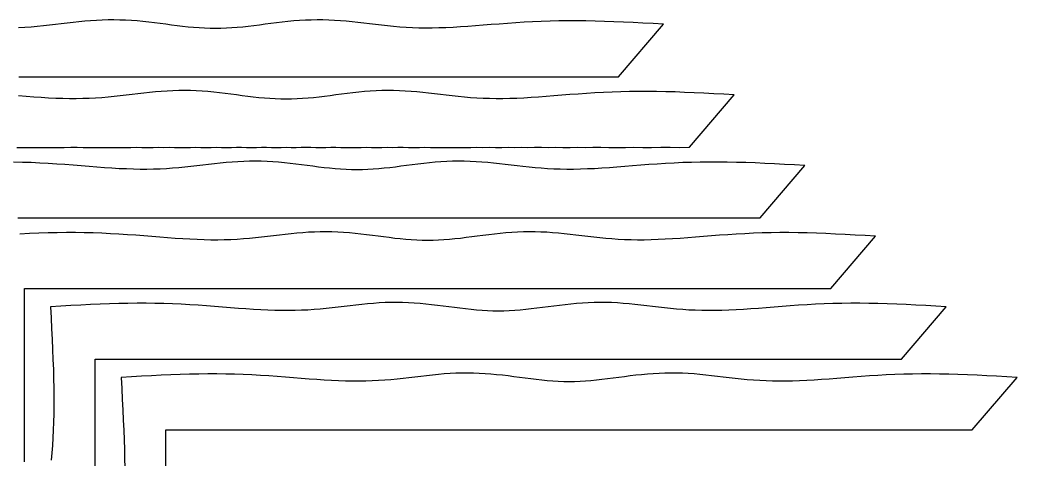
# Model space of a CAD drawing. Header units: metres. Extents: x 28 to 1492, y 12 to 1238.
# Drawn here: x 527.1 to 950, y 901.3 to 1087.8 of the extents above; entities that cross this region are included whole.
import ezdxf

# ---------------------------------------------------------------- set-up
doc = ezdxf.new("R2010")
doc.units = ezdxf.units.M

msp = doc.modelspace()

# ---------------------------------------------------------------- linework, layer by layer
for points in [[(800, 1086), (795.61, 1086.22), (791.33, 1086.45), (787.13, 1086.67), (783.01, 1086.87), (778.95, 1087.05), (774.95, 1087.2), (771.01, 1087.32), (767.11, 1087.41), (763.25, 1087.45), (759.43, 1087.45), (755.65, 1087.4), (751.91, 1087.31), (748.2, 1087.18), (744.54, 1087.02), (740.92, 1086.82), (737.35, 1086.59), (733.83, 1086.34), (730.36, 1086.07), (726.95, 1085.8), (723.59, 1085.53), (720.3, 1085.27), (717.07, 1085.03), (713.91, 1084.81), (710.81, 1084.63), (707.77, 1084.49), (704.8, 1084.38), (701.9, 1084.33), (699.05, 1084.32), (696.26, 1084.37), (693.52, 1084.46), (690.83, 1084.6), (688.18, 1084.78), (685.57, 1085), (682.99, 1085.25), (680.44, 1085.53), (677.92, 1085.82), (675.4, 1086.12), (672.91, 1086.42), (670.42, 1086.71), (667.94, 1086.98), (665.46, 1087.23), (662.98, 1087.43), (660.51, 1087.6), (658.03, 1087.72), (655.55, 1087.79), (653.08, 1087.81), (650.6, 1087.77), (648.13, 1087.68), (645.66, 1087.54), (643.2, 1087.35), (640.75, 1087.12), (638.31, 1086.86), (635.88, 1086.57), (633.46, 1086.27), (631.06, 1085.95), (628.67, 1085.63), (626.3, 1085.33), (623.94, 1085.04), (621.59, 1084.78), (619.26, 1084.56), (616.93, 1084.38), (614.62, 1084.24), (612.3, 1084.16), (610, 1084.14), (607.7, 1084.16), (605.38, 1084.24), (603.07, 1084.38), (600.74, 1084.56), (598.41, 1084.78), (596.06, 1085.04), (593.7, 1085.33), (591.33, 1085.63), (588.94, 1085.95), (586.54, 1086.27), (584.12, 1086.57), (581.69, 1086.86), (579.25, 1087.12), (576.8, 1087.35), (574.34, 1087.54), (571.87, 1087.68), (569.4, 1087.77), (566.92, 1087.81), (564.45, 1087.79), (561.97, 1087.72), (559.49, 1087.6), (557.02, 1087.43), (554.54, 1087.23), (552.06, 1086.98), (549.58, 1086.71), (547.09, 1086.42), (544.6, 1086.12), (542.08, 1085.82), (539.56, 1085.53), (537.01, 1085.25), (534.43, 1085), (531.82, 1084.78), (529.17, 1084.6), (526.48, 1084.46)], [(526.54, 1063.69), (529.13, 1063.69), (531.68, 1063.69), (534.21, 1063.69), (536.7, 1063.69), (539.17, 1063.69), (541.62, 1063.69), (544.04, 1063.69), (546.44, 1063.7), (548.82, 1063.69), (551.18, 1063.69), (553.51, 1063.69), (555.83, 1063.7), (558.13, 1063.69), (560.42, 1063.7), (562.68, 1063.69), (564.93, 1063.69), (567.17, 1063.69), (569.4, 1063.69), (571.61, 1063.7), (573.8, 1063.69), (575.99, 1063.69), (578.17, 1063.69), (580.33, 1063.7), (582.49, 1063.69), (584.64, 1063.69), (586.78, 1063.69), (588.91, 1063.7), (591.04, 1063.7), (593.16, 1063.69), (595.28, 1063.69), (597.39, 1063.69), (599.5, 1063.7), (601.6, 1063.7), (603.71, 1063.69), (605.81, 1063.69), (607.91, 1063.69), (610, 1063.7), (612.09, 1063.69), (614.19, 1063.69), (616.29, 1063.7), (618.4, 1063.7), (620.5, 1063.7), (622.61, 1063.69), (624.72, 1063.69), (626.84, 1063.69), (628.96, 1063.7), (631.09, 1063.7), (633.22, 1063.69), (635.36, 1063.69), (637.51, 1063.69), (639.67, 1063.69), (641.83, 1063.69), (644.01, 1063.7), (646.2, 1063.69), (648.39, 1063.69), (650.6, 1063.69), (652.83, 1063.7), (655.07, 1063.69), (657.32, 1063.7), (659.58, 1063.7), (661.87, 1063.69), (664.17, 1063.69), (666.49, 1063.69), (668.82, 1063.7), (671.18, 1063.69), (673.56, 1063.69), (675.96, 1063.69), (678.38, 1063.69), (680.83, 1063.69), (683.3, 1063.69), (685.79, 1063.69), (688.32, 1063.69), (690.87, 1063.7), (693.46, 1063.69), (696.07, 1063.7), (698.72, 1063.69), (701.4, 1063.69), (704.11, 1063.7), (706.87, 1063.69), (709.66, 1063.7), (712.49, 1063.69), (715.36, 1063.7), (718.28, 1063.7), (721.24, 1063.69), (724.25, 1063.7), (727.31, 1063.69), (730.43, 1063.69), (733.59, 1063.7), (736.82, 1063.69), (740.1, 1063.7), (743.44, 1063.7), (746.85, 1063.69), (750.33, 1063.69), (753.88, 1063.69), (757.5, 1063.7), (761.2, 1063.69), (764.98, 1063.69), (768.85, 1063.7), (772.8, 1063.7), (776.85, 1063.69), (781, 1063.7), (800, 1086)], [(830, 1056), (825.61, 1056.22), (821.33, 1056.45), (817.13, 1056.67), (813.01, 1056.87), (808.95, 1057.05), (804.95, 1057.2), (801.01, 1057.32), (797.11, 1057.41), (793.25, 1057.45), (789.43, 1057.45), (785.65, 1057.4), (781.91, 1057.31), (778.2, 1057.18), (774.54, 1057.02), (770.92, 1056.82), (767.35, 1056.59), (763.83, 1056.34), (760.36, 1056.07), (756.95, 1055.8), (753.59, 1055.53), (750.3, 1055.27), (747.07, 1055.03), (743.91, 1054.81), (740.81, 1054.63), (737.77, 1054.49), (734.8, 1054.38), (731.9, 1054.33), (729.05, 1054.32), (726.26, 1054.37), (723.52, 1054.46), (720.83, 1054.6), (718.18, 1054.78), (715.57, 1055), (712.99, 1055.25), (710.44, 1055.53), (707.92, 1055.82), (705.4, 1056.12), (702.91, 1056.42), (700.42, 1056.71), (697.94, 1056.98), (695.46, 1057.23), (692.98, 1057.43), (690.51, 1057.6), (688.03, 1057.72), (685.55, 1057.79), (683.08, 1057.81), (680.6, 1057.77), (678.13, 1057.68), (675.66, 1057.54), (673.2, 1057.35), (670.75, 1057.12), (668.31, 1056.86), (665.88, 1056.57), (663.46, 1056.27), (661.06, 1055.95), (658.67, 1055.63), (656.3, 1055.33), (653.94, 1055.04), (651.59, 1054.78), (649.26, 1054.56), (646.93, 1054.38), (644.62, 1054.24), (642.3, 1054.16), (640, 1054.14), (637.7, 1054.16), (635.38, 1054.24), (633.07, 1054.38), (630.74, 1054.56), (628.41, 1054.78), (626.06, 1055.04), (623.7, 1055.33), (621.33, 1055.63), (618.94, 1055.95), (616.54, 1056.27), (614.12, 1056.57), (611.69, 1056.86), (609.25, 1057.12), (606.8, 1057.35), (604.34, 1057.54), (601.87, 1057.68), (599.4, 1057.77), (596.92, 1057.81), (594.45, 1057.79), (591.97, 1057.72), (589.49, 1057.6), (587.02, 1057.43), (584.54, 1057.23), (582.06, 1056.98), (579.58, 1056.71), (577.09, 1056.42), (574.6, 1056.12), (572.08, 1055.82), (569.56, 1055.53), (567.01, 1055.25), (564.43, 1055), (561.82, 1054.78), (559.17, 1054.6), (556.48, 1054.46), (553.74, 1054.37), (550.95, 1054.32), (548.1, 1054.33), (545.2, 1054.38), (542.23, 1054.49), (539.19, 1054.63), (536.09, 1054.81), (532.93, 1055.03), (529.7, 1055.27), (526.41, 1055.53)], [(525.75, 1033.69), (528.76, 1033.69), (531.72, 1033.69), (534.64, 1033.69), (537.51, 1033.69), (540.34, 1033.69), (543.13, 1033.69), (545.89, 1033.69), (548.6, 1033.7), (551.28, 1033.7), (553.93, 1033.69), (556.54, 1033.69), (559.13, 1033.69), (561.68, 1033.69), (564.21, 1033.69), (566.7, 1033.69), (569.17, 1033.69), (571.62, 1033.69), (574.04, 1033.69), (576.44, 1033.7), (578.82, 1033.69), (581.18, 1033.69), (583.51, 1033.69), (585.83, 1033.7), (588.13, 1033.69), (590.42, 1033.7), (592.68, 1033.69), (594.93, 1033.69), (597.17, 1033.69), (599.4, 1033.69), (601.61, 1033.7), (603.8, 1033.69), (605.99, 1033.69), (608.17, 1033.69), (610.33, 1033.7), (612.49, 1033.69), (614.64, 1033.69), (616.78, 1033.69), (618.91, 1033.7), (621.04, 1033.7), (623.16, 1033.69), (625.28, 1033.69), (627.39, 1033.69), (629.5, 1033.7), (631.6, 1033.7), (633.71, 1033.69), (635.81, 1033.69), (637.91, 1033.69), (640, 1033.7), (642.09, 1033.69), (644.19, 1033.69), (646.29, 1033.7), (648.4, 1033.7), (650.5, 1033.7), (652.61, 1033.69), (654.72, 1033.69), (656.84, 1033.69), (658.96, 1033.7), (661.09, 1033.7), (663.22, 1033.69), (665.36, 1033.69), (667.51, 1033.69), (669.67, 1033.69), (671.83, 1033.69), (674.01, 1033.7), (676.2, 1033.69), (678.39, 1033.69), (680.6, 1033.69), (682.83, 1033.7), (685.07, 1033.69), (687.32, 1033.7), (689.58, 1033.7), (691.87, 1033.69), (694.17, 1033.69), (696.49, 1033.69), (698.82, 1033.7), (701.18, 1033.69), (703.56, 1033.69), (705.96, 1033.69), (708.38, 1033.69), (710.83, 1033.69), (713.3, 1033.69), (715.79, 1033.69), (718.32, 1033.69), (720.87, 1033.7), (723.46, 1033.69), (726.07, 1033.7), (728.72, 1033.69), (731.4, 1033.69), (734.11, 1033.7), (736.87, 1033.69), (739.66, 1033.7), (742.49, 1033.69), (745.36, 1033.7), (748.28, 1033.7), (751.24, 1033.69), (754.25, 1033.7), (757.31, 1033.69), (760.43, 1033.69), (763.59, 1033.7), (766.82, 1033.69), (770.1, 1033.7), (773.44, 1033.7), (776.85, 1033.69), (780.33, 1033.69), (783.88, 1033.69), (787.5, 1033.7), (791.2, 1033.69), (794.98, 1033.69), (798.85, 1033.7), (802.8, 1033.7), (806.85, 1033.69), (811, 1033.7), (830, 1056)], [(860, 1026), (855.61, 1026.22), (851.33, 1026.45), (847.13, 1026.67), (843.01, 1026.87), (838.95, 1027.05), (834.95, 1027.2), (831.01, 1027.32), (827.11, 1027.41), (823.25, 1027.45), (819.43, 1027.45), (815.65, 1027.4), (811.91, 1027.31), (808.2, 1027.18), (804.54, 1027.02), (800.92, 1026.82), (797.35, 1026.59), (793.83, 1026.34), (790.36, 1026.07), (786.95, 1025.8), (783.59, 1025.53), (780.3, 1025.27), (777.07, 1025.03), (773.91, 1024.81), (770.81, 1024.63), (767.77, 1024.49), (764.8, 1024.38), (761.9, 1024.33), (759.05, 1024.32), (756.26, 1024.37), (753.52, 1024.46), (750.83, 1024.6), (748.18, 1024.78), (745.57, 1025), (742.99, 1025.25), (740.44, 1025.53), (737.92, 1025.82), (735.4, 1026.12), (732.91, 1026.42), (730.42, 1026.71), (727.94, 1026.98), (725.46, 1027.23), (722.98, 1027.43), (720.51, 1027.6), (718.03, 1027.72), (715.55, 1027.79), (713.08, 1027.81), (710.6, 1027.77), (708.13, 1027.68), (705.66, 1027.54), (703.2, 1027.35), (700.75, 1027.12), (698.31, 1026.86), (695.88, 1026.57), (693.46, 1026.27), (691.06, 1025.95), (688.67, 1025.63), (686.3, 1025.33), (683.94, 1025.04), (681.59, 1024.78), (679.26, 1024.56), (676.93, 1024.38), (674.62, 1024.24), (672.3, 1024.16), (670, 1024.14), (667.7, 1024.16), (665.38, 1024.24), (663.07, 1024.38), (660.74, 1024.56), (658.41, 1024.78), (656.06, 1025.04), (653.7, 1025.33), (651.33, 1025.63), (648.94, 1025.95), (646.54, 1026.27), (644.12, 1026.57), (641.69, 1026.86), (639.25, 1027.12), (636.8, 1027.35), (634.34, 1027.54), (631.87, 1027.68), (629.4, 1027.77), (626.92, 1027.81), (624.45, 1027.79), (621.97, 1027.72), (619.49, 1027.6), (617.02, 1027.43), (614.54, 1027.23), (612.06, 1026.98), (609.58, 1026.71), (607.09, 1026.42), (604.6, 1026.12), (602.08, 1025.82), (599.56, 1025.53), (597.01, 1025.25), (594.43, 1025), (591.82, 1024.78), (589.17, 1024.6), (586.48, 1024.46), (583.74, 1024.37), (580.95, 1024.32), (578.1, 1024.33), (575.2, 1024.38), (572.23, 1024.49), (569.19, 1024.63), (566.09, 1024.81), (562.93, 1025.03), (559.7, 1025.27), (556.41, 1025.53), (553.05, 1025.8), (549.64, 1026.07), (546.17, 1026.34), (542.65, 1026.59), (539.08, 1026.82), (535.46, 1027.02), (531.8, 1027.18), (528.09, 1027.31), (524.35, 1027.4)], [(526.12, 1003.69), (529.67, 1003.69), (533.15, 1003.69), (536.56, 1003.7), (539.9, 1003.69), (543.18, 1003.69), (546.41, 1003.69), (549.57, 1003.69), (552.69, 1003.7), (555.75, 1003.69), (558.76, 1003.69), (561.72, 1003.69), (564.64, 1003.69), (567.51, 1003.69), (570.34, 1003.69), (573.13, 1003.69), (575.89, 1003.69), (578.6, 1003.7), (581.28, 1003.7), (583.93, 1003.69), (586.54, 1003.69), (589.13, 1003.69), (591.68, 1003.69), (594.21, 1003.69), (596.7, 1003.69), (599.17, 1003.69), (601.62, 1003.69), (604.04, 1003.69), (606.44, 1003.7), (608.82, 1003.69), (611.18, 1003.69), (613.51, 1003.69), (615.83, 1003.7), (618.13, 1003.69), (620.42, 1003.7), (622.68, 1003.69), (624.93, 1003.69), (627.17, 1003.69), (629.4, 1003.69), (631.61, 1003.7), (633.8, 1003.69), (635.99, 1003.69), (638.17, 1003.69), (640.33, 1003.7), (642.49, 1003.69), (644.64, 1003.69), (646.78, 1003.69), (648.91, 1003.7), (651.04, 1003.7), (653.16, 1003.69), (655.28, 1003.69), (657.39, 1003.69), (659.5, 1003.7), (661.6, 1003.7), (663.71, 1003.69), (665.81, 1003.69), (667.91, 1003.69), (670, 1003.7), (672.09, 1003.69), (674.19, 1003.69), (676.29, 1003.7), (678.4, 1003.7), (680.5, 1003.7), (682.61, 1003.69), (684.72, 1003.69), (686.84, 1003.69), (688.96, 1003.7), (691.09, 1003.7), (693.22, 1003.69), (695.36, 1003.69), (697.51, 1003.69), (699.67, 1003.69), (701.83, 1003.69), (704.01, 1003.7), (706.2, 1003.69), (708.39, 1003.69), (710.6, 1003.69), (712.83, 1003.7), (715.07, 1003.69), (717.32, 1003.7), (719.58, 1003.7), (721.87, 1003.69), (724.17, 1003.69), (726.49, 1003.69), (728.82, 1003.7), (731.18, 1003.69), (733.56, 1003.69), (735.96, 1003.69), (738.38, 1003.69), (740.83, 1003.69), (743.3, 1003.69), (745.79, 1003.69), (748.32, 1003.69), (750.87, 1003.7), (753.46, 1003.69), (756.07, 1003.7), (758.72, 1003.69), (761.4, 1003.69), (764.11, 1003.7), (766.87, 1003.69), (769.66, 1003.7), (772.49, 1003.69), (775.36, 1003.7), (778.28, 1003.7), (781.24, 1003.69), (784.25, 1003.7), (787.31, 1003.69), (790.43, 1003.69), (793.59, 1003.7), (796.82, 1003.69), (800.1, 1003.7), (803.44, 1003.7), (806.85, 1003.69), (810.33, 1003.69), (813.88, 1003.69), (817.5, 1003.7), (821.2, 1003.69), (824.98, 1003.69), (828.85, 1003.7), (832.8, 1003.7), (836.85, 1003.69), (841, 1003.7), (860, 1026)], [(890, 996), (885.61, 996.22), (881.33, 996.45), (877.13, 996.67), (873.01, 996.87), (868.95, 997.05), (864.95, 997.2), (861.01, 997.32), (857.11, 997.41), (853.25, 997.45), (849.43, 997.45), (845.65, 997.4), (841.91, 997.31), (838.2, 997.18), (834.54, 997.02), (830.92, 996.82), (827.35, 996.59), (823.83, 996.34), (820.36, 996.07), (816.95, 995.8), (813.59, 995.53), (810.3, 995.27), (807.07, 995.03), (803.91, 994.81), (800.81, 994.63), (797.77, 994.49), (794.8, 994.38), (791.9, 994.33), (789.05, 994.32), (786.26, 994.37), (783.52, 994.46), (780.83, 994.6), (778.18, 994.78), (775.57, 995), (772.99, 995.25), (770.44, 995.53), (767.92, 995.82), (765.4, 996.12), (762.91, 996.42), (760.42, 996.71), (757.94, 996.98), (755.46, 997.23), (752.98, 997.43), (750.51, 997.6), (748.03, 997.72), (745.55, 997.79), (743.08, 997.81), (740.6, 997.77), (738.13, 997.68), (735.66, 997.54), (733.2, 997.35), (730.75, 997.12), (728.31, 996.86), (725.88, 996.57), (723.46, 996.27), (721.06, 995.95), (718.67, 995.63), (716.3, 995.33), (713.94, 995.04), (711.59, 994.78), (709.26, 994.56), (706.93, 994.38), (704.62, 994.24), (702.3, 994.16), (700, 994.14), (697.7, 994.16), (695.38, 994.24), (693.07, 994.38), (690.74, 994.56), (688.41, 994.78), (686.06, 995.04), (683.7, 995.33), (681.33, 995.63), (678.94, 995.95), (676.54, 996.27), (674.12, 996.57), (671.69, 996.86), (669.25, 997.12), (666.8, 997.35), (664.34, 997.54), (661.87, 997.68), (659.4, 997.77), (656.92, 997.81), (654.45, 997.79), (651.97, 997.72), (649.49, 997.6), (647.02, 997.43), (644.54, 997.23), (642.06, 996.98), (639.58, 996.71), (637.09, 996.42), (634.6, 996.12), (632.08, 995.82), (629.56, 995.53), (627.01, 995.25), (624.43, 995), (621.82, 994.78), (619.17, 994.6), (616.48, 994.46), (613.74, 994.37), (610.95, 994.32), (608.1, 994.33), (605.2, 994.38), (602.23, 994.49), (599.19, 994.63), (596.09, 994.81), (592.93, 995.03), (589.7, 995.27), (586.41, 995.53), (583.05, 995.8), (579.64, 996.07), (576.17, 996.34), (572.65, 996.59), (569.08, 996.82), (565.46, 997.02), (561.8, 997.18), (558.09, 997.31), (554.35, 997.4), (550.57, 997.45), (546.75, 997.45), (542.89, 997.41), (538.99, 997.32), (535.05, 997.2), (531.05, 997.05), (526.99, 996.87)], [(529, 900.09), (529, 902.73), (529, 905.4), (529, 908.11), (529, 910.86), (529, 913.66), (529, 916.49), (529, 919.38), (529, 922.31), (529, 925.29), (529, 928.32), (529, 931.4), (529, 934.55), (529, 937.75), (529, 941.01), (529, 944.34), (529, 947.74), (529, 951.2), (529, 954.74), (529, 958.36), (529.01, 962.06), (529, 965.85), (529, 969.73), (529.01, 973.69), (533.15, 973.69), (537.2, 973.69), (541.15, 973.69), (545.02, 973.69), (548.8, 973.69), (552.5, 973.69), (556.12, 973.69), (559.67, 973.69), (563.15, 973.69), (566.56, 973.7), (569.9, 973.69), (573.18, 973.69), (576.41, 973.69), (579.57, 973.69), (582.69, 973.7), (585.75, 973.69), (588.76, 973.69), (591.72, 973.69), (594.64, 973.69), (597.51, 973.69), (600.34, 973.69), (603.13, 973.69), (605.89, 973.69), (608.6, 973.7), (611.28, 973.7), (613.93, 973.69), (616.54, 973.69), (619.13, 973.69), (621.68, 973.69), (624.21, 973.69), (626.7, 973.69), (629.17, 973.69), (631.62, 973.69), (634.04, 973.69), (636.44, 973.7), (638.82, 973.69), (641.18, 973.69), (643.51, 973.69), (645.83, 973.7), (648.13, 973.69), (650.42, 973.7), (652.68, 973.69), (654.93, 973.69), (657.17, 973.69), (659.4, 973.69), (661.61, 973.7), (663.8, 973.69), (665.99, 973.69), (668.17, 973.69), (670.33, 973.7), (672.49, 973.69), (674.64, 973.69), (676.78, 973.69), (678.91, 973.7), (681.04, 973.7), (683.16, 973.69), (685.28, 973.69), (687.39, 973.69), (689.5, 973.7), (691.6, 973.7), (693.71, 973.69), (695.81, 973.69), (697.91, 973.69), (700, 973.7), (702.09, 973.69), (704.19, 973.69), (706.29, 973.7), (708.4, 973.7), (710.5, 973.7), (712.61, 973.69), (714.72, 973.69), (716.84, 973.69), (718.96, 973.7), (721.09, 973.7), (723.22, 973.69), (725.36, 973.69), (727.51, 973.69), (729.67, 973.69), (731.83, 973.69), (734.01, 973.7), (736.2, 973.69), (738.39, 973.69), (740.6, 973.69), (742.83, 973.7), (745.07, 973.69), (747.32, 973.7), (749.58, 973.7), (751.87, 973.69), (754.17, 973.69), (756.49, 973.69), (758.82, 973.7), (761.18, 973.69), (763.56, 973.69), (765.96, 973.69), (768.38, 973.69), (770.83, 973.69), (773.3, 973.69), (775.79, 973.69), (778.32, 973.69), (780.87, 973.7), (783.46, 973.69), (786.07, 973.7), (788.72, 973.69), (791.4, 973.69), (794.11, 973.7), (796.87, 973.69), (799.66, 973.7), (802.49, 973.69), (805.36, 973.7), (808.28, 973.7), (811.24, 973.69), (814.25, 973.7), (817.31, 973.69), (820.43, 973.69), (823.59, 973.7), (826.82, 973.69), (830.1, 973.7), (833.44, 973.7), (836.85, 973.69), (840.33, 973.69), (843.88, 973.69), (847.5, 973.7), (851.2, 973.69), (854.98, 973.69), (858.85, 973.7), (862.8, 973.7), (866.85, 973.69), (871, 973.7), (890, 996)], [(920, 966), (915.61, 966.22), (911.33, 966.45), (907.13, 966.67), (903.01, 966.87), (898.95, 967.05), (894.95, 967.2), (891.01, 967.32), (887.11, 967.41), (883.25, 967.45), (879.43, 967.45), (875.65, 967.4), (871.91, 967.31), (868.2, 967.18), (864.54, 967.02), (860.92, 966.82), (857.35, 966.59), (853.83, 966.34), (850.36, 966.07), (846.95, 965.8), (843.59, 965.53), (840.3, 965.27), (837.07, 965.03), (833.91, 964.81), (830.81, 964.63), (827.77, 964.49), (824.8, 964.38), (821.9, 964.33), (819.05, 964.32), (816.26, 964.37), (813.52, 964.46), (810.83, 964.6), (808.18, 964.78), (805.57, 965), (802.99, 965.25), (800.44, 965.53), (797.92, 965.82), (795.4, 966.12), (792.91, 966.42), (790.42, 966.71), (787.94, 966.98), (785.46, 967.23), (782.98, 967.43), (780.51, 967.6), (778.03, 967.72), (775.55, 967.79), (773.08, 967.81), (770.6, 967.77), (768.13, 967.68), (765.66, 967.54), (763.2, 967.35), (760.75, 967.12), (758.31, 966.86), (755.88, 966.57), (753.46, 966.27), (751.06, 965.95), (748.67, 965.63), (746.3, 965.33), (743.94, 965.04), (741.59, 964.78), (739.26, 964.56), (736.93, 964.38), (734.62, 964.24), (732.3, 964.16), (730, 964.14), (727.7, 964.16), (725.38, 964.24), (723.07, 964.38), (720.74, 964.56), (718.41, 964.78), (716.06, 965.04), (713.7, 965.33), (711.33, 965.63), (708.94, 965.95), (706.54, 966.27), (704.12, 966.57), (701.69, 966.86), (699.25, 967.12), (696.8, 967.35), (694.34, 967.54), (691.87, 967.68), (689.4, 967.77), (686.92, 967.81), (684.45, 967.79), (681.97, 967.72), (679.49, 967.6), (677.02, 967.43), (674.54, 967.23), (672.06, 966.98), (669.58, 966.71), (667.09, 966.42), (664.6, 966.12), (662.08, 965.82), (659.56, 965.53), (657.01, 965.25), (654.43, 965), (651.82, 964.78), (649.17, 964.6), (646.48, 964.46), (643.74, 964.37), (640.95, 964.32), (638.1, 964.33), (635.2, 964.38), (632.23, 964.49), (629.19, 964.63), (626.09, 964.81), (622.93, 965.03), (619.7, 965.27), (616.41, 965.53), (613.05, 965.8), (609.64, 966.07), (606.17, 966.34), (602.65, 966.59), (599.08, 966.82), (595.46, 967.02), (591.8, 967.18), (588.09, 967.31), (584.35, 967.4), (580.57, 967.45), (576.75, 967.45), (572.89, 967.41), (568.99, 967.32), (565.05, 967.2), (561.05, 967.05), (556.99, 966.87), (552.87, 966.67), (548.67, 966.45), (544.39, 966.22), (540.01, 966), (540.24, 961.26), (540.47, 956.65), (540.69, 952.16), (540.9, 947.78), (541.08, 943.53), (541.24, 939.4), (541.36, 935.38), (541.45, 931.48), (541.49, 927.7), (541.49, 924.02), (541.44, 920.44), (541.35, 916.96), (541.22, 913.58), (541.05, 910.27), (540.84, 907.04), (540.61, 903.88), (540.35, 900.78)], [(559, 898.32), (559, 901.4), (559, 904.55), (559, 907.75), (559, 911.01), (559, 914.34), (559, 917.74), (559, 921.2), (559, 924.74), (559, 928.36), (559.01, 932.06), (559, 935.85), (559, 939.73), (559.01, 943.69), (563.15, 943.69), (567.2, 943.69), (571.15, 943.69), (575.02, 943.69), (578.8, 943.69), (582.5, 943.69), (586.12, 943.69), (589.67, 943.69), (593.15, 943.69), (596.56, 943.7), (599.9, 943.69), (603.18, 943.69), (606.41, 943.69), (609.57, 943.69), (612.69, 943.7), (615.75, 943.69), (618.76, 943.69), (621.72, 943.69), (624.64, 943.69), (627.51, 943.69), (630.34, 943.69), (633.13, 943.69), (635.89, 943.69), (638.6, 943.7), (641.28, 943.7), (643.93, 943.69), (646.54, 943.69), (649.13, 943.69), (651.68, 943.69), (654.21, 943.69), (656.7, 943.69), (659.17, 943.69), (661.62, 943.69), (664.04, 943.69), (666.44, 943.7), (668.82, 943.69), (671.18, 943.69), (673.51, 943.69), (675.83, 943.7), (678.13, 943.69), (680.42, 943.7), (682.68, 943.69), (684.93, 943.69), (687.17, 943.69), (689.4, 943.69), (691.61, 943.7), (693.8, 943.69), (695.99, 943.69), (698.17, 943.69), (700.33, 943.7), (702.49, 943.69), (704.64, 943.69), (706.78, 943.69), (708.91, 943.7), (711.04, 943.7), (713.16, 943.69), (715.28, 943.69), (717.39, 943.69), (719.5, 943.7), (721.6, 943.7), (723.71, 943.69), (725.81, 943.69), (727.91, 943.69), (730, 943.7), (732.09, 943.69), (734.19, 943.69), (736.29, 943.7), (738.4, 943.7), (740.5, 943.7), (742.61, 943.69), (744.72, 943.69), (746.84, 943.69), (748.96, 943.7), (751.09, 943.7), (753.22, 943.69), (755.36, 943.69), (757.51, 943.69), (759.67, 943.69), (761.83, 943.69), (764.01, 943.7), (766.2, 943.69), (768.39, 943.69), (770.6, 943.69), (772.83, 943.7), (775.07, 943.69), (777.32, 943.7), (779.58, 943.7), (781.87, 943.69), (784.17, 943.69), (786.49, 943.69), (788.82, 943.7), (791.18, 943.69), (793.56, 943.69), (795.96, 943.69), (798.38, 943.69), (800.83, 943.69), (803.3, 943.69), (805.79, 943.69), (808.32, 943.69), (810.87, 943.7), (813.46, 943.69), (816.07, 943.7), (818.72, 943.69), (821.4, 943.69), (824.11, 943.7), (826.87, 943.69), (829.66, 943.7), (832.49, 943.69), (835.36, 943.7), (838.28, 943.7), (841.24, 943.69), (844.25, 943.7), (847.31, 943.69), (850.43, 943.69), (853.59, 943.7), (856.82, 943.69), (860.1, 943.7), (863.44, 943.7), (866.85, 943.69), (870.33, 943.69), (873.88, 943.69), (877.5, 943.7), (881.2, 943.69), (884.98, 943.69), (888.85, 943.7), (892.8, 943.7), (896.85, 943.69), (901, 943.7), (920, 966)], [(950, 936), (945.61, 936.22), (941.33, 936.45), (937.13, 936.67), (933.01, 936.87), (928.95, 937.05), (924.95, 937.2), (921.01, 937.32), (917.11, 937.41), (913.25, 937.45), (909.43, 937.45), (905.65, 937.4), (901.91, 937.31), (898.2, 937.18), (894.54, 937.02), (890.92, 936.82), (887.35, 936.59), (883.83, 936.34), (880.36, 936.07), (876.95, 935.8), (873.59, 935.53), (870.3, 935.27), (867.07, 935.03), (863.91, 934.81), (860.81, 934.63), (857.77, 934.49), (854.8, 934.38), (851.9, 934.33), (849.05, 934.32), (846.26, 934.37), (843.52, 934.46), (840.83, 934.6), (838.18, 934.78), (835.57, 935), (832.99, 935.25), (830.44, 935.53), (827.92, 935.82), (825.4, 936.12), (822.91, 936.42), (820.42, 936.71), (817.94, 936.98), (815.46, 937.23), (812.98, 937.43), (810.51, 937.6), (808.03, 937.72), (805.55, 937.79), (803.08, 937.81), (800.6, 937.77), (798.13, 937.68), (795.66, 937.54), (793.2, 937.35), (790.75, 937.12), (788.31, 936.86), (785.88, 936.57), (783.46, 936.27), (781.06, 935.95), (778.67, 935.63), (776.3, 935.33), (773.94, 935.04), (771.59, 934.78), (769.26, 934.56), (766.93, 934.38), (764.62, 934.24), (762.3, 934.16), (760, 934.14), (757.7, 934.16), (755.38, 934.24), (753.07, 934.38), (750.74, 934.56), (748.41, 934.78), (746.06, 935.04), (743.7, 935.33), (741.33, 935.63), (738.94, 935.95), (736.54, 936.27), (734.12, 936.57), (731.69, 936.86), (729.25, 937.12), (726.8, 937.35), (724.34, 937.54), (721.87, 937.68), (719.4, 937.77), (716.92, 937.81), (714.45, 937.79), (711.97, 937.72), (709.49, 937.6), (707.02, 937.43), (704.54, 937.23), (702.06, 936.98), (699.58, 936.71), (697.09, 936.42), (694.6, 936.12), (692.08, 935.82), (689.56, 935.53), (687.01, 935.25), (684.43, 935), (681.82, 934.78), (679.17, 934.6), (676.48, 934.46), (673.74, 934.37), (670.95, 934.32), (668.1, 934.33), (665.2, 934.38), (662.23, 934.49), (659.19, 934.63), (656.09, 934.81), (652.93, 935.03), (649.7, 935.27), (646.41, 935.53), (643.05, 935.8), (639.64, 936.07), (636.17, 936.34), (632.65, 936.59), (629.08, 936.82), (625.46, 937.02), (621.8, 937.18), (618.09, 937.31), (614.35, 937.4), (610.57, 937.45), (606.75, 937.45), (602.89, 937.41), (598.99, 937.32), (595.05, 937.2), (591.05, 937.05), (586.99, 936.87), (582.87, 936.67), (578.67, 936.45), (574.39, 936.22), (570.01, 936), (570.24, 931.26), (570.47, 926.65), (570.69, 922.16), (570.9, 917.78), (571.08, 913.53), (571.24, 909.4), (571.36, 905.38), (571.45, 901.48), (571.49, 897.7)], [(589, 898.36), (589.01, 902.06), (589, 905.85), (589, 909.73), (589.01, 913.69), (593.15, 913.69), (597.2, 913.69), (601.15, 913.69), (605.02, 913.69), (608.8, 913.69), (612.5, 913.69), (616.12, 913.69), (619.67, 913.69), (623.15, 913.69), (626.56, 913.7), (629.9, 913.69), (633.18, 913.69), (636.41, 913.69), (639.57, 913.69), (642.69, 913.7), (645.75, 913.69), (648.76, 913.69), (651.72, 913.69), (654.64, 913.69), (657.51, 913.69), (660.34, 913.69), (663.13, 913.69), (665.89, 913.69), (668.6, 913.7), (671.28, 913.7), (673.93, 913.69), (676.54, 913.69), (679.13, 913.69), (681.68, 913.69), (684.21, 913.69), (686.7, 913.69), (689.17, 913.69), (691.62, 913.69), (694.04, 913.69), (696.44, 913.7), (698.82, 913.69), (701.18, 913.69), (703.51, 913.69), (705.83, 913.7), (708.13, 913.69), (710.42, 913.7), (712.68, 913.69), (714.93, 913.69), (717.17, 913.69), (719.4, 913.69), (721.61, 913.7), (723.8, 913.69), (725.99, 913.69), (728.17, 913.69), (730.33, 913.7), (732.49, 913.69), (734.64, 913.69), (736.78, 913.69), (738.91, 913.7), (741.04, 913.7), (743.16, 913.69), (745.28, 913.69), (747.39, 913.69), (749.5, 913.7), (751.6, 913.7), (753.71, 913.69), (755.81, 913.69), (757.91, 913.69), (760, 913.7), (762.09, 913.69), (764.19, 913.69), (766.29, 913.7), (768.4, 913.7), (770.5, 913.7), (772.61, 913.69), (774.72, 913.69), (776.84, 913.69), (778.96, 913.7), (781.09, 913.7), (783.22, 913.69), (785.36, 913.69), (787.51, 913.69), (789.67, 913.69), (791.83, 913.69), (794.01, 913.7), (796.2, 913.69), (798.39, 913.69), (800.6, 913.69), (802.83, 913.7), (805.07, 913.69), (807.32, 913.7), (809.58, 913.7), (811.87, 913.69), (814.17, 913.69), (816.49, 913.69), (818.82, 913.7), (821.18, 913.69), (823.56, 913.69), (825.96, 913.69), (828.38, 913.69), (830.83, 913.69), (833.3, 913.69), (835.79, 913.69), (838.32, 913.69), (840.87, 913.7), (843.46, 913.69), (846.07, 913.7), (848.72, 913.69), (851.4, 913.69), (854.11, 913.7), (856.87, 913.69), (859.66, 913.7), (862.49, 913.69), (865.36, 913.7), (868.28, 913.7), (871.24, 913.69), (874.25, 913.7), (877.31, 913.69), (880.43, 913.69), (883.59, 913.7), (886.82, 913.69), (890.1, 913.7), (893.44, 913.7), (896.85, 913.69), (900.33, 913.69), (903.88, 913.69), (907.5, 913.7), (911.2, 913.69), (914.98, 913.69), (918.85, 913.7), (922.8, 913.7), (926.85, 913.69), (931, 913.7), (950, 936)]]:
    msp.add_lwpolyline(points)

doc.saveas('drawing.dxf')
